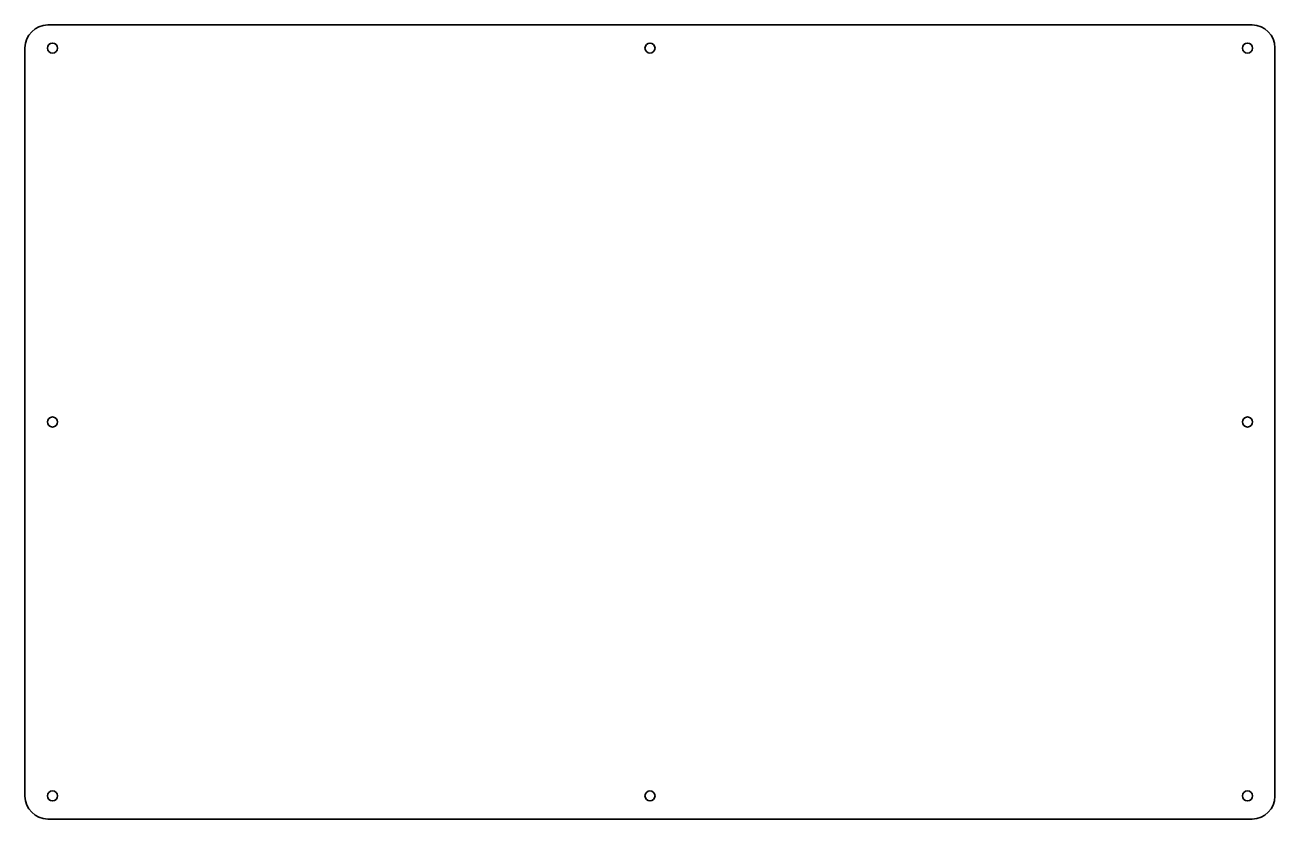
# Model space of a CAD drawing. Header units: inches. Extents: x 0 to 818, y 0 to 520.
import ezdxf

# ---------------------------------------------------------------- set-up
doc = ezdxf.new("R2010")
doc.units = ezdxf.units.IN
doc.header["$MEASUREMENT"] = 0
doc.layers.add('Visible (ANSI)', color=7, linetype='Continuous', lineweight=35)

# ---------------------------------------------------------------- blocks, each defined once
blk = doc.blocks.new('GLD-V003-TAPAFM001_Chapas _GLD-V003-TAPAFM001')
at = {"layer": 'Visible (ANSI)'}
for p, q in [((-394, 260), (394, 260)), ((-409, -245), (-409, 245)), ((409, 245), (409, -245)), ((394, -260), (-394, -260))]:
    blk.add_line(p, q, dxfattribs=at)
for centre in [(-391, 244.88), (0, 244.88), (391, 244.88), (-391, 0), (391, 0), (-391, -244.88), (0, -244.88), (391, -244.88)]:
    blk.add_circle(centre, 3.3, dxfattribs=at)
at = {"layer": 'Visible (ANSI)', "extrusion": (0, 0, -1)}
for centre, start, end in [((394, 245), 0, 90), ((-394, 245), 90, 180), ((394, -245), 270, 0), ((-394, -245), 180, 270)]:
    blk.add_arc(centre, 15, start, end, dxfattribs=at)

msp = doc.modelspace()

# ---------------------------------------------------------------- block references
msp.add_blockref('GLD-V003-TAPAFM001_Chapas _GLD-V003-TAPAFM001', (409, 260))

doc.saveas('drawing.dxf')
